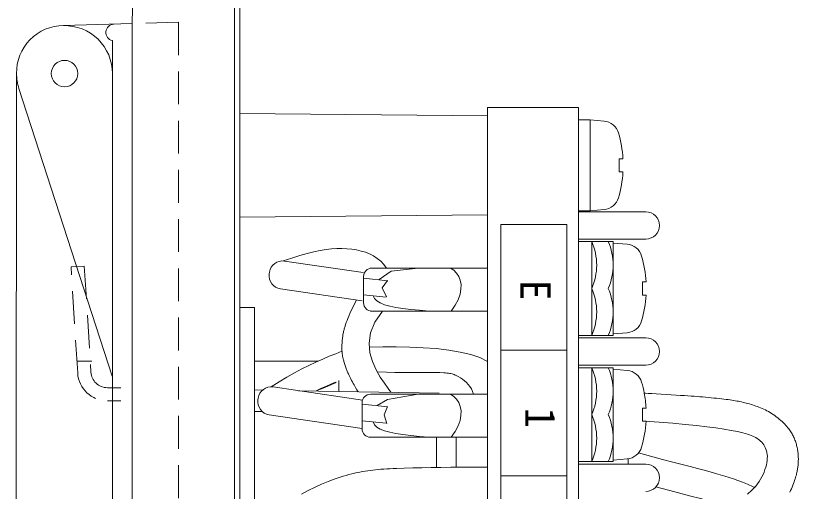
# Model space of a CAD drawing. Units: millimetres, scale not verified. Extents: x -62 to 63, y -57 to 57.
# Drawn here: x 17.56 to 27.03, y 15.76 to 21.51 of the extents above; entities that cross this region are included whole.
import ezdxf
from ezdxf.enums import TextEntityAlignment as Align

# ---------------------------------------------------------------- set-up
doc = ezdxf.new("R2010")
doc.units = ezdxf.units.MM
doc.header["$LTSCALE"] = 0.125
doc.linetypes.add('USER1', pattern=[4.7625, 3.175, -1.5875])
doc.layers.add('0-2_GAIKEI', color=1, linetype='Continuous', lineweight=18)
doc.styles.add('ＭＳ ゴシック', font='')
doc.styles.get('ＭＳ ゴシック').set_extended_font_data('MS Gothic')

msp = doc.modelspace()

# ---------------------------------------------------------------- linework, layer by layer
at = {"layer": '0-2_GAIKEI'}
for p, q in [((20.2051, 26.5342), (20.2051, 2.5342)), ((18.7272, 21.2137), (18.7272, 10.5497)), ((17.5672, 20.3342), (17.5672, 20.7614)), ((17.5954, 20.6355), (18.7236, 17.1516)), ((20.2672, 9.918), (20.2672, 20.3304)), ((23.2672, 20.3042), (23.2672, 9.9442)), ((24.3672, 19.1542), (24.3672, 20.2542)), ((24.5072, 20.2542), (24.5072, 19.1542)), ((24.3672, 18.8122), (24.3672, 19.1422)), ((23.2672, 19.1042), (20.2672, 19.078)), ((23.426, 18.9878), (23.426, 11.3878)), ((24.226, 18.9878), (23.426, 18.9878)), ((24.226, 18.9878), (24.226, 11.3878)), ((24.3672, 17.6462), (24.3672, 18.7822)), ((24.5272, 17.6462), (24.5272, 18.7822)), ((24.7872, 17.6642), (24.7872, 18.7642)), ((21.7602, 18.4063), (20.8097, 18.5456)), ((20.6283, 18.4112), (20.6253, 18.3914)), ((23.2672, 18.4604), (21.849, 18.4604)), ((21.7672, 18.0404), (21.7672, 18.3604)), ((21.7672, 18.3384), (22.0616, 18.3085)), ((21.749, 18.0643), (20.7603, 18.2092)), ((21.7672, 18.1373), (22.0415, 18.1096)), ((20.2672, 17.9842), (20.4472, 17.9842)), ((20.4472, 11.0842), (20.4472, 17.9842)), ((23.2672, 17.9404), (21.849, 17.9404)), ((24.3672, 17.2862), (24.3672, 17.6162)), ((24.226, 17.4678), (23.426, 17.4678)), ((21.2121, 17.3342), (20.4472, 17.3342)), ((24.3672, 11.5422), (24.3672, 17.2562)), ((24.5272, 16.1202), (24.5272, 17.2562)), ((21.5994, 17.1456), (21.5907, 17.1634)), ((24.7872, 16.1202), (24.7872, 17.2382)), ((21.4672, 16.9694), (21.4672, 17.1009)), ((20.4472, 16.9872), (20.544, 16.9855)), ((21.7536, 16.8645), (20.6721, 17.023)), ((20.9796, 16.9779), (22.6825, 16.9482)), ((21.6695, 17.0168), (21.651, 17.0493)), ((20.4907, 16.8886), (20.4877, 16.8688)), ((23.2672, 16.9344), (21.849, 16.9344)), ((21.749, 16.5144), (21.749, 16.8344)), ((21.749, 16.8142), (22.0616, 16.7825)), ((25.1401, 16.7682), (25.1401, 16.6082)), ((25.1849, 16.7682), (25.1401, 16.7682)), ((20.4472, 16.7272), (20.5393, 16.7256)), ((21.749, 16.5215), (20.6227, 16.6866)), ((21.749, 16.6132), (22.0415, 16.5836)), ((25.1849, 16.6082), (25.1401, 16.6082)), ((23.2672, 16.4144), (21.849, 16.4144)), ((22.6472, 16.4144), (22.6472, 16.0501)), ((22.8872, 16.4144), (22.8872, 16.0527)), ((25.3832, 16.1441), (25.0945, 16.2262)), ((24.7872, 16.1202), (24.3672, 16.1202)), ((24.7872, 16.1382), (24.9566, 16.153)), ((24.9672, 16.0902), (24.9672, 16.1542)), ((23.1641, 16.0534), (23.2672, 16.0524)), ((25.1822, 16.0902), (24.3672, 16.0902)), ((24.226, 15.9478), (23.426, 15.9478))]:
    msp.add_line(p, q, dxfattribs=at)
at = {"layer": '0-2_GAIKEI', "color": 7}
for p, q in [((20.2672, 26.3023), (20.2672, 2.766)), ((18.9673, 21.418), (18.134, 21.394)), ((18.9672, 21.3189), (18.9672, 7.7495)), ((17.5672, 20.8148), (17.5558, 9.2161)), ((24.3672, 20.4022), (23.2672, 20.4022))]:
    msp.add_line(p, q, dxfattribs=at)
at = {"layer": '0-2_GAIKEI', "linetype": 'USER1'}
for p, q in [((19.5272, 21.4342), (18.9673, 21.418)), ((19.5272, 21.4342), (19.5272, 7.6342)), ((18.3869, 18.484), (18.2272, 18.4742)), ((18.3063, 17.192), (18.2272, 18.4742)), ((18.3869, 18.484), (18.466, 17.2019)), ((18.2976, 17.3342), (18.4776, 17.3342)), ((18.6657, 17.0142), (18.8272, 17.0142)), ((18.8272, 16.8542), (18.6657, 16.8542))]:
    msp.add_line(p, q, dxfattribs=at)
msp.add_lwpolyline([(20.2672, 25.5342), (19.7272, 25.5342), (19.7272, 23.8142), (19.5272, 23.8142), (19.5272, 21.4342)], dxfattribs=at)
at = {"layer": '0-2_GAIKEI', "color": 7}
for points in [[(23.2672, 20.4022), (23.2672, 20.3042), (20.2672, 20.3304), (20.2672, 25.5342)], [(24.6766, 20.2394), (24.5072, 20.2542), (24.3672, 20.2542), (24.3672, 20.4022)], [(24.9049, 19.6242), (24.8601, 19.6242), (24.8601, 19.7842), (24.9049, 19.7842)], [(25.1822, 19.1422), (24.3672, 19.1422), (24.3672, 19.1542), (24.5072, 19.1542), (24.6766, 19.169)], [(24.9566, 18.7494), (24.7872, 18.7642), (24.7872, 18.7822), (24.3672, 18.7822), (24.3672, 18.8122), (25.1822, 18.8122)], [(25.1849, 18.1342), (25.1401, 18.1342), (25.1401, 18.2942), (25.1849, 18.2942)], [(25.1822, 17.6162), (24.3672, 17.6162), (24.3672, 17.6462), (24.7872, 17.6462), (24.7872, 17.6642), (24.9566, 17.679)], [(24.9566, 17.2234), (24.7872, 17.2382), (24.7872, 17.2562), (24.3672, 17.2562), (24.3672, 17.2862), (25.1822, 17.2862)], [(26.283, 16.8529), (26.2636, 16.8564), (26.2438, 16.8599), (26.2232, 16.8632), (26.2015, 16.8665), (26.1785, 16.8697), (26.154, 16.8729), (26.1276, 16.8762), (26.0992, 16.8794), (26.069, 16.8827), (26.0374, 16.8861), (26.0048, 16.8893), (25.9713, 16.8926), (25.9374, 16.8957), (25.9035, 16.8987), (25.8698, 16.9016), (25.8366, 16.9044), (25.8031, 16.907), (25.7684, 16.9096), (25.7318, 16.9123), (25.6924, 16.915), (25.6492, 16.9179), (25.6015, 16.921), (25.5484, 16.9245), (25.4897, 16.9282), (25.4278, 16.9321), (25.3658, 16.9361), (25.3069, 16.9398), (25.254, 16.9431), (25.2102, 16.9458), (25.1788, 16.9478), (25.1627, 16.9488)], [(26.946, 16.467), (26.9387, 16.4789), (26.9309, 16.491), (26.9222, 16.5033), (26.9126, 16.5161), (26.902, 16.5293), (26.8902, 16.5431), (26.8771, 16.5576), (26.8629, 16.5726), (26.8476, 16.5879), (26.8314, 16.6035), (26.8145, 16.6189), (26.797, 16.6342), (26.779, 16.6491), (26.7607, 16.6634), (26.7422, 16.677), (26.7235, 16.6898), (26.7047, 16.702), (26.6858, 16.7135), (26.6667, 16.7243), (26.6476, 16.7346), (26.6285, 16.7443), (26.6093, 16.7535), (26.5901, 16.7621), (26.5709, 16.7704), (26.5516, 16.7782), (26.5324, 16.7855), (26.5131, 16.7925), (26.4939, 16.7991), (26.4746, 16.8054), (26.4554, 16.8113), (26.4362, 16.8169), (26.4169, 16.8223), (26.3977, 16.8274), (26.3786, 16.8322), (26.3594, 16.8368), (26.3403, 16.8411), (26.3211, 16.8452), (26.3021, 16.8491), (26.283, 16.8529)], [(27.0073, 15.974), (27.0104, 15.9873), (27.0131, 15.9999), (27.0155, 16.0122), (27.0175, 16.0241), (27.0194, 16.036), (27.021, 16.0479), (27.0225, 16.0599), (27.0238, 16.0719), (27.025, 16.084), (27.026, 16.0963), (27.0267, 16.1085), (27.0273, 16.1209), (27.0277, 16.1334), (27.0279, 16.1459), (27.0278, 16.1585), (27.0276, 16.1712), (27.0271, 16.184), (27.0263, 16.1968), (27.0253, 16.2098), (27.0241, 16.2228), (27.0226, 16.2359), (27.0208, 16.2491), (27.0187, 16.2623), (27.0163, 16.2755), (27.0136, 16.2888), (27.0107, 16.3021), (27.0075, 16.3154), (27.0039, 16.3286), (27.0001, 16.3418), (26.9959, 16.3549), (26.9915, 16.3679), (26.9868, 16.3807), (26.9818, 16.3935), (26.9765, 16.4062), (26.9709, 16.4186), (26.9651, 16.431), (26.959, 16.4431), (26.9527, 16.4551), (26.946, 16.467)], [(26.9249, 15.7491), (26.9347, 15.77), (26.9441, 15.7911), (26.953, 15.8122), (26.9614, 15.8331), (26.9692, 15.8537), (26.9765, 15.8738), (26.9832, 15.8931), (26.9893, 15.9115), (26.9948, 15.9289), (26.9995, 15.945), (27.0037, 15.9599), (27.0073, 15.974)]]:
    msp.add_lwpolyline(points, dxfattribs=at)
at = {"layer": '0-2_GAIKEI'}
for points in [[(20.7929, 18.5471), (20.8979, 18.5827), (20.9944, 18.6128), (21.0833, 18.6379), (21.1655, 18.6581), (21.2418, 18.6738), (21.313, 18.6852), (21.38, 18.6927), (21.4436, 18.6965), (21.5047, 18.6969), (21.5641, 18.6942), (21.6225, 18.6886), (21.6797, 18.6799), (21.7352, 18.6677), (21.7886, 18.6518), (21.8395, 18.6318), (21.8875, 18.6075), (21.9322, 18.5785), (21.9732, 18.5445), (22.0101, 18.5052), (22.0423, 18.4604)], [(22.4251, 18.4616), (22.1017, 18.422), (21.9564, 18.323)], [(22.8163, 18.4604), (22.8578, 18.4345), (22.8923, 18.4011), (22.919, 18.3608), (22.9372, 18.3142), (22.9462, 18.2621), (22.9453, 18.2049), (22.9336, 18.1436), (22.9106, 18.0786), (22.8754, 18.0106), (22.8274, 17.9404)], [(22.0555, 18.3098), (21.9895, 18.2239), (22.0423, 18.1117)], [(21.8812, 18.1258), (21.8976, 18.0925), (21.9263, 18.0638), (21.9669, 18.0393), (22.019, 18.0184), (22.0825, 18.0006), (22.157, 17.9854), (22.2421, 17.9723), (22.3375, 17.9608), (22.4429, 17.9503), (22.5581, 17.9404)], [(21.681, 18.0743), (21.6571, 18.0271), (21.6361, 17.9847), (21.6178, 17.9465), (21.6019, 17.9122), (21.5881, 17.8811), (21.5762, 17.8529), (21.5659, 17.827), (21.5569, 17.8031), (21.5491, 17.7804), (21.542, 17.7587), (21.5387, 17.7481), (21.5355, 17.7374), (21.5325, 17.7268), (21.5296, 17.716), (21.5268, 17.7051), (21.5242, 17.694), (21.5217, 17.6826), (21.5194, 17.6709), (21.5172, 17.6587), (21.5152, 17.6461), (21.5133, 17.6329), (21.5116, 17.6194), (21.51, 17.6055), (21.5086, 17.5915), (21.5073, 17.5774), (21.5062, 17.5635), (21.5053, 17.5498), (21.5046, 17.5364), (21.5041, 17.5235), (21.5037, 17.5112), (21.5036, 17.4996), (21.5036, 17.4886), (21.5038, 17.4783), (21.5042, 17.4685), (21.5047, 17.4592), (21.5053, 17.4502), (21.5061, 17.4416), (21.507, 17.4332), (21.5081, 17.425)], [(21.9953, 17.9404), (21.9028, 17.8063), (21.8511, 17.6769), (21.8335, 17.5534), (21.8433, 17.4371), (21.8736, 17.3292), (21.9178, 17.2309), (21.969, 17.1434), (22.0205, 17.068), (22.0655, 17.0059), (22.0973, 16.9584)], [(20.6492, 17.0247), (20.7444, 17.0861), (20.8376, 17.1424), (20.9286, 17.1939), (21.0176, 17.2411), (21.1045, 17.2842), (21.1891, 17.3238), (21.2715, 17.3603), (21.3517, 17.3939), (21.4296, 17.4251), (21.5051, 17.4542)], [(21.8386, 17.5036), (21.9986, 17.5073), (22.1622, 17.5081), (22.3266, 17.5052), (22.4891, 17.4982), (22.6468, 17.4863), (22.797, 17.469), (22.9369, 17.4455), (23.0637, 17.4154), (23.1748, 17.3778), (23.2672, 17.3323)], [(21.5081, 17.425), (21.5104, 17.409), (21.5117, 17.401), (21.5131, 17.393), (21.5147, 17.3848), (21.5164, 17.3764), (21.5184, 17.3677), (21.5205, 17.3588), (21.523, 17.3494), (21.5256, 17.3396), (21.5286, 17.3293), (21.5318, 17.3185), (21.5354, 17.3072), (21.5391, 17.2955), (21.5431, 17.2836), (21.5472, 17.2716), (21.5515, 17.2595), (21.5559, 17.2475), (21.5603, 17.2356), (21.5647, 17.2241), (21.5691, 17.2129), (21.5735, 17.2023), (21.5778, 17.192), (21.5821, 17.1822), (21.5864, 17.1727), (21.5907, 17.1634)], [(21.5994, 17.1456), (21.6083, 17.1281), (21.6222, 17.1017), (21.6317, 17.084), (21.6414, 17.0665), (21.651, 17.0493)], [(21.9319, 17.2053), (22.0418, 17.2012), (22.1459, 17.1987), (22.244, 17.1973), (22.3357, 17.1969), (22.4207, 17.1971), (22.5697, 17.1978), (22.6331, 17.1977), (22.6887, 17.1969), (22.7362, 17.1951), (22.7569, 17.1936), (22.7757, 17.1918), (22.793, 17.1897), (22.8088, 17.1871), (22.8234, 17.1841), (22.8371, 17.1806), (22.8501, 17.1767), (22.8627, 17.1723), (22.8749, 17.1674), (22.8872, 17.162), (22.9121, 17.1496), (22.9375, 17.135), (22.9627, 17.1181), (22.9874, 17.099), (23.011, 17.0776), (23.0333, 17.0538), (23.0535, 17.0276), (23.0714, 16.999), (23.0865, 16.9679), (23.0982, 16.9344)], [(21.6695, 17.0168), (21.6861, 16.9882), (21.6998, 16.9653)], [(22.4251, 16.9368), (22.0555, 16.8708), (21.93, 16.7982)], [(22.8163, 16.9344), (22.8578, 16.9085), (22.8923, 16.8751), (22.919, 16.8348), (22.9372, 16.7882), (22.9462, 16.7361), (22.9453, 16.6789), (22.9336, 16.6176), (22.9106, 16.5526), (22.8754, 16.4846), (22.8274, 16.4144)], [(22.0555, 16.785), (22.0159, 16.686), (22.0489, 16.5804)], [(21.8812, 16.5998), (21.8976, 16.5665), (21.9263, 16.5378), (21.9669, 16.5133), (22.019, 16.4924), (22.0825, 16.4746), (22.157, 16.4594), (22.2421, 16.4463), (22.3375, 16.4348), (22.4429, 16.4243), (22.5581, 16.4144)], [(26.3852, 16.4606), (26.3569, 16.4681), (26.2922, 16.4829), (26.2166, 16.4977), (26.1296, 16.5125), (26.0307, 16.5272), (25.9194, 16.5416), (25.7953, 16.5558), (25.658, 16.5696), (25.507, 16.583), (25.3418, 16.5958), (25.162, 16.6082)], [(26.4129, 15.7252), (26.4662, 15.7727), (26.5129, 15.8246), (26.5529, 15.8796), (26.5864, 15.9365), (26.6007, 15.9652), (26.6132, 15.994), (26.6241, 16.0227), (26.6333, 16.0511), (26.6407, 16.079), (26.6464, 16.1064), (26.6503, 16.1331), (26.6524, 16.159), (26.6527, 16.1838), (26.6512, 16.2074), (26.6479, 16.2299), (26.6428, 16.251), (26.6362, 16.2709), (26.6282, 16.2896), (26.6188, 16.3072), (26.6083, 16.3237), (26.5968, 16.3391), (26.5844, 16.3534), (26.5712, 16.3668), (26.5574, 16.3792), (26.5431, 16.3907), (26.528, 16.4013), (26.5121, 16.4113), (26.495, 16.4205), (26.4766, 16.4293), (26.4566, 16.4376), (26.4349, 16.4455), (26.4111, 16.4531), (26.3852, 16.4606)], [(26.506, 15.8057), (26.482, 15.8164), (26.4144, 15.8451), (26.3532, 15.8697), (26.2966, 15.891), (26.243, 15.9099), (26.1906, 15.9271), (26.1377, 15.9435), (26.0826, 15.9599), (26.0237, 15.9769), (25.9594, 15.9951), (25.8885, 16.0146), (25.8094, 16.0359), (25.7207, 16.0592), (25.6211, 16.0848), (25.509, 16.113), (25.3832, 16.1441)], [(21.0133, 15.724), (21.097, 15.7684), (21.1787, 15.8087), (21.2584, 15.845), (21.3359, 15.8774), (21.4111, 15.906), (21.484, 15.9311), (21.5195, 15.9424), (21.5545, 15.9528), (21.5889, 15.9624), (21.6228, 15.9713), (21.6562, 15.9794), (21.6892, 15.9869), (21.7217, 15.9936), (21.7538, 15.9997), (21.7856, 16.0052), (21.817, 16.01), (21.8481, 16.0143), (21.8793, 16.0181), (21.9107, 16.0215), (21.9428, 16.0244), (21.9758, 16.027), (22.01, 16.0293), (22.0458, 16.0314), (22.0835, 16.0333), (22.1234, 16.035), (22.1658, 16.0367), (22.2587, 16.0399), (22.3608, 16.043), (22.4701, 16.0458), (22.5847, 16.0483), (22.7024, 16.0504), (22.8212, 16.052), (22.9391, 16.0531), (23.0541, 16.0536), (23.1641, 16.0534)], [(26.1078, 15.5981), (26.0896, 15.6038), (26.0227, 15.6238), (25.9447, 15.6458), (25.8447, 15.6728), (25.7118, 15.7077), (25.5351, 15.7537), (25.3037, 15.8136)]]:
    msp.add_lwpolyline(points, dxfattribs=at)
msp.add_lwpolyline([(21.191, 16.9742), (21.2572, 17.0066), (21.3175, 17.0343), (21.3687, 17.0563), (21.4074, 17.0717), (21.4303, 17.0795), (21.434, 17.079), (21.4152, 17.0691), (21.3707, 17.049), (21.2971, 17.0176)], close=True, dxfattribs=at)
msp.add_circle((18.1472, 20.8142), 0.16, dxfattribs=at)
at = {"layer": '0-2_GAIKEI', "color": 7}
for centre, radius, start, end in [((58.9672, 21.3189), 40, 177.07669, 180), ((18.133, 20.828), 0.566, 89.902, 181.34314), ((24.6592, 20.0401), 0.2, 16.25712, 84.99993), ((23.5072, 19.7042), 1.4, 3.27582, 16.25703), ((23.5072, 19.7042), 1.4, 343.74297, 356.72418), ((24.6592, 19.3682), 0.2, 275.00006, 343.74297), ((25.1822, 18.9772), 0.165, 270, 90), ((24.9392, 18.5501), 0.2, 16.25712, 84.99993), ((23.7872, 18.2142), 1.4, 3.27582, 16.25703), ((23.7872, 18.2142), 1.4, 343.74297, 356.72418), ((24.9392, 17.8782), 0.2, 275.00006, 343.74297), ((25.1822, 17.4512), 0.165, 270, 90), ((24.9392, 17.0241), 0.2, 16.25703, 85), ((23.7872, 16.6882), 1.4, 10.72824, 16.2571)]:
    msp.add_arc(centre, radius, start, end, dxfattribs=at)
at = {"layer": '0-2_GAIKEI'}
for centre, radius, start, end in [((18.7472, 21.3117), 0.1, 91.65074, 258.46304), ((18.1472, 20.8142), 0.58, 359.94385, 91.30148), ((18.1472, 20.8142), 0.58, 179.94385, 197.94384), ((23.8851, 18.4982), 0.7021, 336.14136, 23.85864), ((24.0851, 18.4982), 0.7021, 336.14136, 23.85864), ((20.7865, 18.3873), 0.16, 81.66378, 171.39619), ((20.7835, 18.3675), 0.16, 171.39619, 261.66378), ((21.8672, 18.3604), 0.1, 90, 180), ((23.8851, 17.9302), 0.7021, 336.14136, 23.85864), ((24.0851, 17.9302), 0.7021, 336.14136, 23.85864), ((21.8672, 18.0404), 0.1, 180, 270), ((23.8851, 16.9722), 0.7021, 336.14136, 23.85864), ((24.0851, 16.9722), 0.7021, 336.14136, 23.85864), ((20.6489, 16.8647), 0.16, 81.66378, 171.39619), ((20.6459, 16.8449), 0.16, 171.39619, 261.66378), ((21.849, 16.8344), 0.1, 90, 180), ((23.7872, 16.6882), 1.4, 3.27583, 10.72826), ((23.8851, 16.4042), 0.7021, 336.14136, 23.85864), ((24.0851, 16.4042), 0.7021, 336.14136, 23.85864), ((23.7872, 16.6882), 1.4, 343.74297, 356.72417), ((21.849, 16.5144), 0.1, 180, 270), ((24.9392, 16.3522), 0.2, 275, 343.74297), ((25.1822, 15.9252), 0.165, 270, 90)]:
    msp.add_arc(centre, radius, start, end, dxfattribs=at)
at = {"layer": '0-2_GAIKEI', "linetype": 'USER1'}
for radius in [0.36, 0.2]:
    msp.add_arc((18.6657, 17.2142), radius, 183.53229, 270, dxfattribs=at)

# ---------------------------------------------------------------- texts
at = {"layer": '0-2_GAIKEI', "color": 7, "style": 'ＭＳ ゴシック'}
for s, p in [('E', (23.5549, 18.3205)), ('1', (23.6126, 16.7745))]:
    msp.add_text(s, height=0.3666, rotation=270, dxfattribs=at).set_placement(p, align=Align.BOTTOM_LEFT)

doc.saveas('drawing.dxf')
